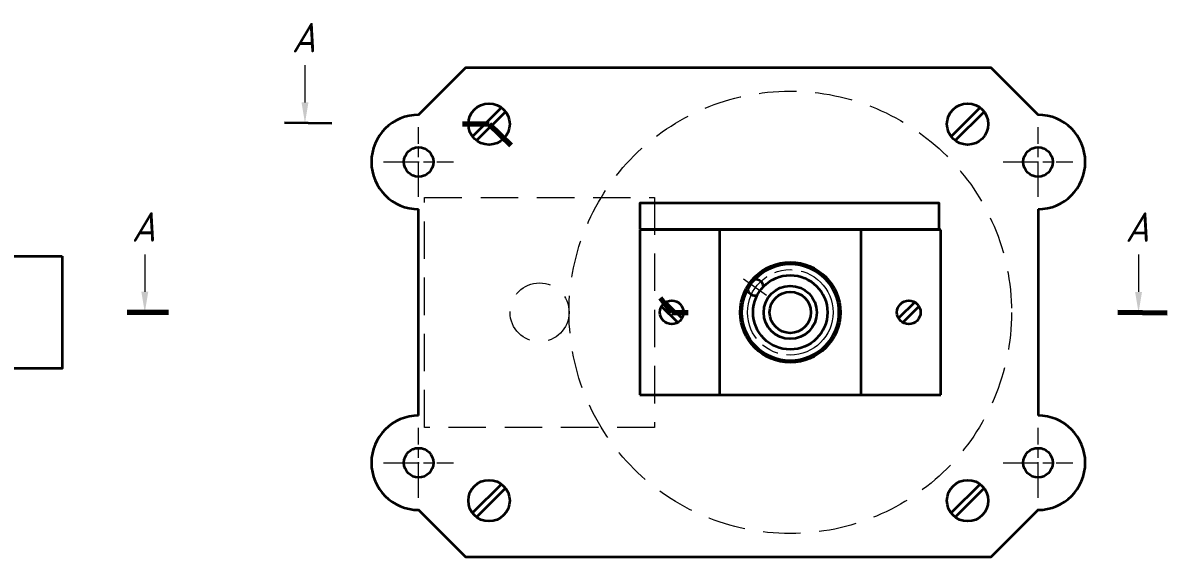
# Model space of a CAD drawing. Header units: millimetres. Extents: x -1657 to 2092, y -1414 to 1302.
# Drawn here: x 350.7 to 544.6, y -1336.1 to -1245.5 of the extents above; entities that cross this region are included whole.
import ezdxf

# ---------------------------------------------------------------- set-up
doc = ezdxf.new("R2010")
doc.units = ezdxf.units.MM
for name, pattern in [('AM_ISO08W050', [18, 12, -1.5, 3, -1.5]), ('AM_ISO08W050x2', [9, 6, -0.75, 1.5, -0.75]), ('HIDDEN', [9.525, 6.35, -3.175])]:
    doc.linetypes.add(name, pattern=pattern)
for name, color, linetype, lineweight in [('AM_5', 3, 'Continuous', 15), ('AM_7', 4, 'AM_ISO08W050', 15), ('окружности', 100, 'HIDDEN', 15), ('основные', 7, 'Continuous', 35), ('оч жирные', 7, 'Continuous', 70)]:
    doc.layers.add(name, color=color, linetype=linetype, lineweight=lineweight)
doc.styles.get("Standard").update_dxf_attribs({"font": 'geniso.shx', "oblique": 15})

msp = doc.modelspace()

# ---------------------------------------------------------------- linework, layer by layer
at = {"layer": 'AM_5'}
for p, q in [((398.465, -1252.662), (398.465, -1258.981)), ((371.318, -1284.756), (371.318, -1291.075)), ((539.76, -1284.787), (539.76, -1291.106))]:
    msp.add_line(p, q, dxfattribs=at)
at = {"layer": 'AM_5', "linetype": 'Continuous'}
for points in [[(397.881, -1258.981), (399.048, -1258.981), (398.465, -1262.481)], [(370.735, -1291.075), (371.901, -1291.075), (371.318, -1294.575)], [(539.176, -1291.106), (540.343, -1291.106), (539.76, -1294.606)]]:
    msp.add_trace(points, dxfattribs=at)
at = {"layer": 'AM_7', "linetype": 'AM_ISO08W050x2'}
for p, q in [((417.725, -1274.996), (417.725, -1263.154)), ((522.725, -1274.996), (522.725, -1263.154)), ((411.803, -1269.075), (423.646, -1269.075)), ((516.803, -1269.075), (528.646, -1269.075)), ((472.812, -1288.915), (476.676, -1291.676)), ((417.725, -1325.996), (417.725, -1314.154)), ((522.725, -1325.996), (522.725, -1314.154)), ((411.803, -1320.075), (423.646, -1320.075)), ((516.803, -1320.075), (528.646, -1320.075))]:
    msp.add_line(p, q, dxfattribs=at)
at = {"layer": 'AM_7'}
msp.add_circle((480.725, -1294.575), 7.25, dxfattribs=at)
at = {"layer": 'окружности'}
msp.add_lwpolyline([(418.725, -1275.075), (457.725, -1275.075), (457.725, -1314.075), (418.725, -1314.075)], close=True, dxfattribs=at)
for centre, radius in [((480.725, -1294.575), 37.5), ((438.225, -1294.575), 5)]:
    msp.add_circle(centre, radius, dxfattribs=at)
at = {"layer": 'основные'}
for p, q in [((431.764, -1259.852), (426.854, -1264.74)), ((427.559, -1265.448), (432.47, -1260.561)), ((512.89, -1259.852), (507.98, -1264.74)), ((508.685, -1265.448), (513.596, -1260.561)), ((402.996, -1262.535), (394.994, -1262.427)), ((455.225, -1280.575), (455.225, -1308.575)), ((506.225, -1280.575), (455.225, -1280.575)), ((468.725, -1280.575), (468.725, -1308.575)), ((492.725, -1308.575), (492.725, -1280.575)), ((506.225, -1308.575), (506.225, -1280.575)), ((461.656, -1296.296), (458.911, -1293.563)), ((459.616, -1292.855), (462.361, -1295.587)), ((501.833, -1292.855), (499.088, -1295.587)), ((499.794, -1296.296), (502.539, -1293.563)), ((455.225, -1308.575), (506.225, -1308.575)), ((455.225, -1308.575), (506.225, -1308.575)), ((431.764, -1323.702), (426.854, -1328.589)), ((427.559, -1329.298), (432.47, -1324.411)), ((512.89, -1323.702), (507.98, -1328.589)), ((508.685, -1329.298), (513.596, -1324.411))]:
    msp.add_line(p, q, dxfattribs=at)
for points in [[(417.725, -1261.075), (425.725, -1253.075), (514.725, -1253.075), (522.725, -1261.075)], [(417.725, -1312.075), (417.725, -1277.075)], [(522.725, -1277.075), (522.725, -1312.075)], [(522.725, -1328.075), (522.725, -1328.075), (514.725, -1336.075), (425.725, -1336.075), (417.725, -1328.075)]]:
    msp.add_lwpolyline(points, dxfattribs=at)
for points in [[(455.225, -1280.475), (505.979, -1280.475), (505.979, -1276.035), (455.225, -1276.035)], [(357.335, -1285.075), (357.335, -1304.075), (334.335, -1304.075), (334.335, -1285.075)]]:
    msp.add_lwpolyline(points, close=True, dxfattribs=at)
for centre, radius in [((429.662, -1262.65), 3.5), ((510.788, -1262.65), 3.5), ((417.725, -1269.075), 2.5), ((522.725, -1269.075), 2.5), ((480.725, -1294.575), 8.5), ((480.725, -1294.575), 8.2), ((480.725, -1294.575), 6.3), ((480.725, -1294.575), 4.5), ((480.725, -1294.575), 3.5), ((460.636, -1294.575), 2), ((500.814, -1294.575), 2), ((417.725, -1320.075), 2.5), ((522.725, -1320.075), 2.5), ((429.662, -1326.5), 3.5), ((510.788, -1326.5), 3.5)]:
    msp.add_circle(centre, radius, dxfattribs=at)
for centre, radius, start, end in [((417.725, -1269.075), 8, 90, 270), ((522.725, -1269.075), 8, 270, 90), ((474.829, -1290.356), 1.375, 6.64043, 94.30432), ((474.829, -1290.356), 1.375, 194.51951, 282.1834), ((417.725, -1320.075), 8, 90, 270), ((522.725, -1320.075), 8, 270, 90)]:
    msp.add_arc(centre, radius, start, end, dxfattribs=at)
at = {"layer": 'оч жирные'}
for p, q in [((429.662, -1262.65), (425.167, -1262.65)), ((429.662, -1262.65), (433.346, -1266.242)), ((460.636, -1294.575), (458.743, -1292.189)), ((375.348, -1294.575), (368.348, -1294.575)), ((460.636, -1294.575), (463.429, -1294.575)), ((536.25, -1294.561), (544.6, -1294.636))]:
    msp.add_line(p, q, dxfattribs=at)

# ---------------------------------------------------------------- texts
at = {"layer": 'основные', "char_height": 5, "attachment_point": 1}
for insert in [(396.23, -1245.493), (369.083, -1277.586), (537.525, -1277.617)]:
    msp.add_mtext('А', dxfattribs=dict(at, insert=insert))

doc.saveas('drawing.dxf')
